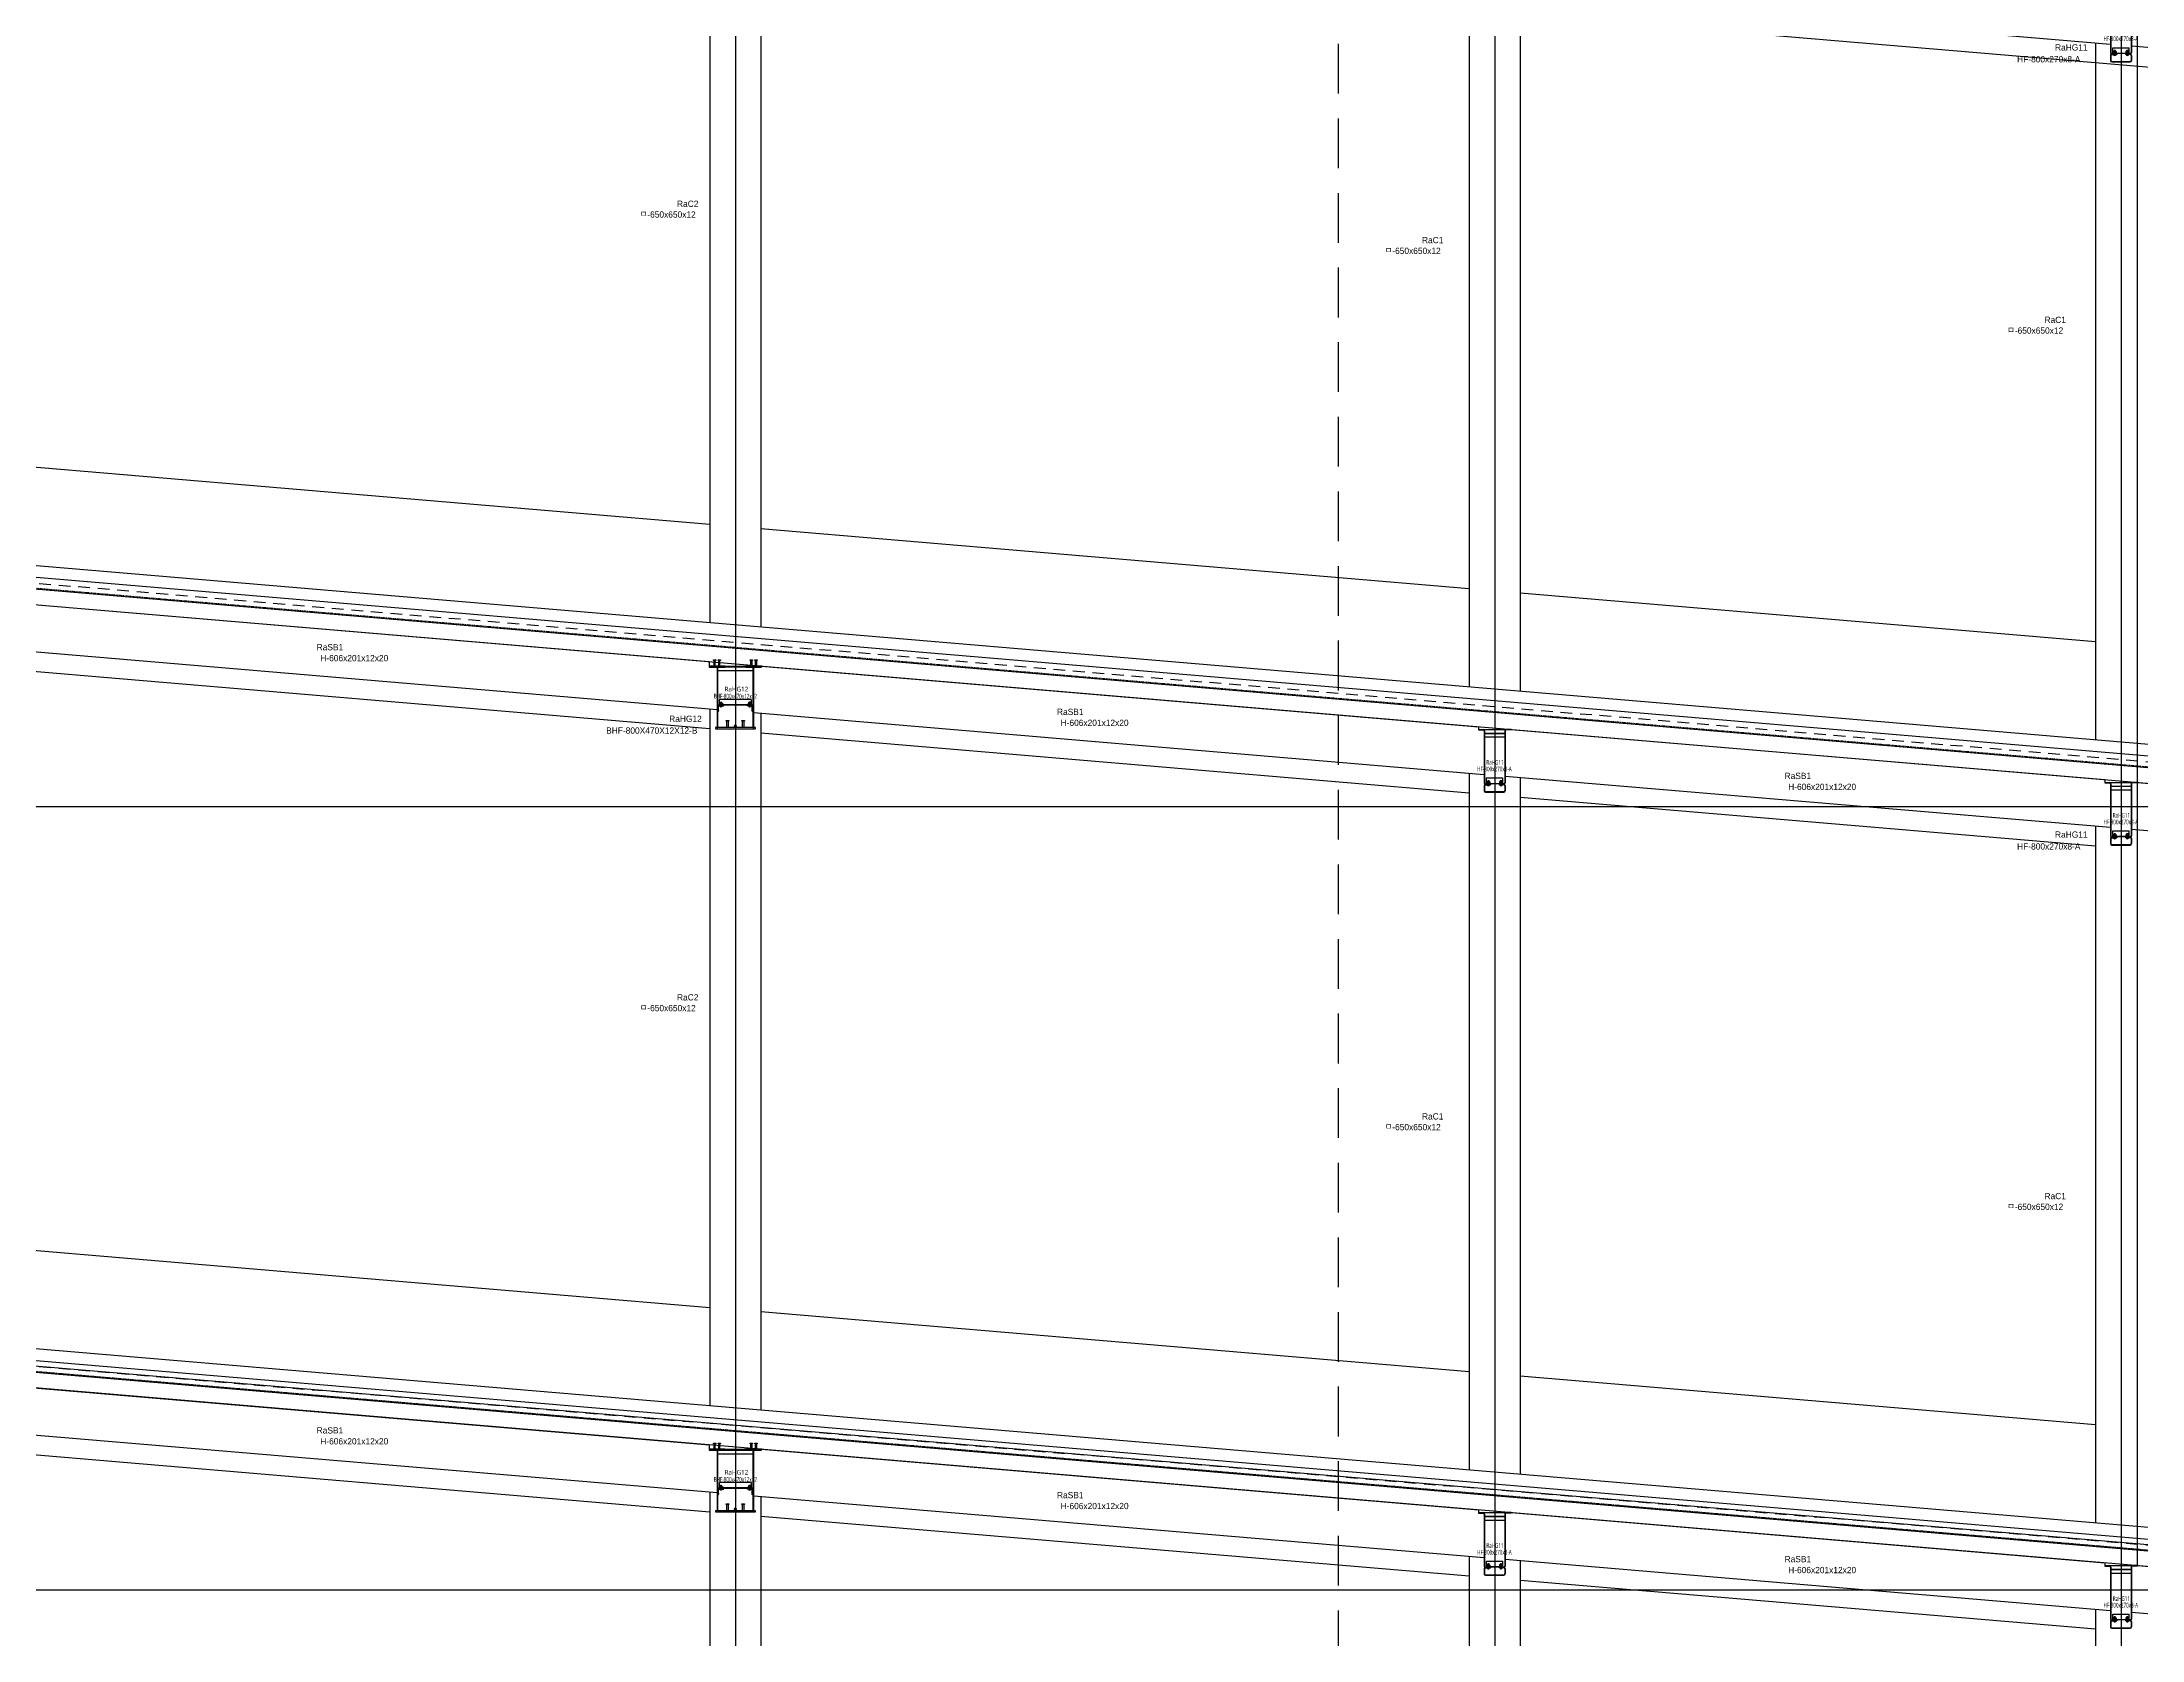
# Model space of a CAD drawing. Header units: millimetres. Extents: x 367092 to 767578, y 396038 to 811791.
# Drawn here: x 491659 to 518481, y 451909 to 472312 of the extents above; entities that cross this region are included whole.
import ezdxf
from ezdxf.enums import TextEntityAlignment as Align

# ---------------------------------------------------------------- set-up
doc = ezdxf.new("R2010")
doc.units = ezdxf.units.MM
doc.header["$LTSCALE"] = 100
doc.header["$MEASUREMENT"] = 0
doc.header["$PDSIZE"] = -10
for name, pattern in [('CENTER', [2, 1.25, -0.25, 0.25, -0.25]), ('DASHED', [0.75, 0.5, -0.25]), ('HID', [2.5, 1.5, -1]), ('HIDDEN', [9.525, 6.35, -3.175])]:
    doc.linetypes.add(name, pattern=pattern)
doc.layers.get('0').update_dxf_attribs({"linetype": 'CONTINUOUS'})
doc.layers.get('Defpoints').update_dxf_attribs({"color": 171, "linetype": 'CONTINUOUS'})
for name, color, linetype in [('BOLT', 8, 'CONTINUOUS'), ('cen', 14, 'CONTINUOUS'), ('CEN(ST)', 1, 'CENTER'), ('CON', 2, 'CONTINUOUS'), ('ELE-6', 8, 'CONTINUOUS'), ('ELE6', 8, 'CONTINUOUS'), ('ELE9', 9, 'CONTINUOUS'), ('FIN', 8, 'CONTINUOUS'), ('HF', 3, 'CONTINUOUS'), ('plate', 8, 'CONTINUOUS'), ('R', 3, 'CONTINUOUS'), ('SASAC 도면번호', 6, 'CONTINUOUS'), ('STUD', 6, 'CONTINUOUS'), ('SYM', 7, 'CONTINUOUS'), ('W', 7, 'CONTINUOUS'), ('wire-meshes', 1, 'CONTINUOUS')]:
    doc.layers.add(name, color=color, linetype=linetype)
doc.styles.add('CGS', font='cgse', dxfattribs={"bigfont": 'cgs'})
doc.styles.add('나눔바른고딕', font='NanumBarunGothic.ttf')

# ---------------------------------------------------------------- blocks, each defined once
blk = doc.blocks.new('*U325')
at = {"layer": 'BOLT'}
for p, q in [((-20, 0), (20, 0)), ((-20, 0), (-20, -4)), ((-17, 18), (17, 18)), ((20, 0), (20, -4)), ((-20, -4), (20, -4)), ((-18, -19), (-18, -6)), ((-14, -4), (14, -4)), ((-14, -20), (14, -20)), ((-10, -20), (-10, -31)), ((-10, -31), (-8, -33)), ((-10, -31), (10, -31)), ((-9, -19), (-9, -6)), ((-8, -33), (8, -33)), ((10, -31), (8, -33)), ((9, -19), (9, -6)), ((10, -20), (10, -31)), ((18, -19), (18, -6))]:
    blk.add_line(p, q, dxfattribs=at)
at = {"layer": 'BOLT', "linetype": 'HIDDEN'}
for p, q in [((-10, 18), (-10, 0)), ((10, 18), (10, 0))]:
    blk.add_line(p, q, dxfattribs=at)
at = {"layer": 'BOLT'}
for centre, radius, start, end in [((0, 13), 17.6, 15.5187, 164.4813), ((-14, -11), 6.71, 47.8966, 132.1034), ((-14, -14), 6.71, 227.8966, 312.1034), ((0, -29), 24.2, 68.2132, 111.7868), ((0, 4), 24.2, 248.2132, 291.7868), ((14, -11), 6.71, 47.8966, 132.1034), ((14, -14), 6.71, 227.8966, 312.1034)]:
    blk.add_arc(centre, radius, start, end, dxfattribs=at)
at = {"layer": 'cen'}
blk.add_line((0, 36), (0, -38), dxfattribs=at)
blk = doc.blocks.new('*U329')
at = {"layer": 'Defpoints'}
blk.add_point((0, 0), dxfattribs=at)
at = {"layer": 'HF'}
for p, q in [((-209, 0), (-147, 0)), ((-209, 0), (-209, -6)), ((209, 0), (147, 0)), ((209, 0), (209, -6)), ((-209, -6), (-147, -6)), ((-135, -18), (-135, -682)), ((-129, -18), (-129, -682)), ((129, -18), (129, -682)), ((135, -18), (135, -682)), ((209, -6), (147, -6)), ((-135, -718), (-135, -782)), ((-129, -718), (-129, -782)), ((-117, -694), (-55, -694)), ((-117, -700), (-55, -700)), ((-117, -706), (-55, -706)), ((-117, -794), (117, -794)), ((-117, -800), (117, -800)), ((-55, -694), (-55, -700)), ((-55, -700), (-55, -706)), ((117, -694), (55, -694)), ((55, -694), (55, -700)), ((117, -700), (55, -700)), ((55, -700), (55, -706)), ((117, -706), (55, -706)), ((129, -718), (129, -782)), ((135, -718), (135, -782))]:
    blk.add_line(p, q, dxfattribs=at)
for centre, radius, start, end in [((-147, -18), 18, 360, 450), ((147, -18), 18, 90, 180), ((-147, -18), 12, 360, 450), ((147, -18), 12, 90, 180), ((-117, -682), 18, 180, 270), ((-117, -718), 18, 90, 180), ((-117, -782), 18, 180, 270), ((-117, -682), 12, 180, 270), ((-117, -718), 12, 90, 180), ((-117, -782), 12, 180, 270), ((117, -682), 12, 270, 360), ((117, -682), 18, 270, 360), ((117, -718), 18, 0, 90), ((117, -718), 12, 0, 90), ((117, -782), 12, 270, 360), ((117, -782), 18, 270, 360)]:
    blk.add_arc(centre, radius, start, end, dxfattribs=at)
blk = doc.blocks.new('RaHG11-SEC')
at = {"layer": 'plate'}
for p, q in [((129, -50), (-129, -50)), ((129, -54), (-129, -54)), ((129, -100), (-129, -100)), ((-105, -694), (-105, -619)), ((-105, -619), (105, -619)), ((105, -694), (105, -619))]:
    blk.add_line(p, q, dxfattribs=at)
for points in [[(-105, -688), (105, -688)], [(105, -694), (-105, -694)]]:
    blk.add_lwpolyline(points, dxfattribs=at)
at = {"layer": 'BOLT', "rotation": 179.9999999999832}
for p in [(-80, -688), (80, -688)]:
    blk.add_blockref('*U325', p, dxfattribs=at)
at = {"layer": 'HF'}
blk.add_blockref('*U329', (0, 0), dxfattribs=at)
at = {"layer": 'Defpoints', "style": '나눔바른고딕', "width": 0.6}
for s, p in [('HF-800x270x8-A', (-4, -553)), ('RaHG11', (3, -468))]:
    blk.add_text(s, height=60, dxfattribs=at).set_placement(p, align=Align.BOTTOM_CENTER)
blk = doc.blocks.new('SB16')
at = {"layer": 'STUD'}
for p, q in [((-8, 0), (-8, 70)), ((8, 0), (8, 70))]:
    blk.add_line(p, q, dxfattribs=at)
blk.add_lwpolyline([(-15, 70), (-15, 80), (14, 80), (14, 70)], close=True, dxfattribs=at)
blk = doc.blocks.new('*U380')
for p, q in [((-135, 0), (-335, 0)), ((-335, 0), (-335, -12)), ((-135, -12), (-135, 0)), ((335, 0), (135, 0)), ((135, 0), (135, -12)), ((335, -12), (335, 0)), ((-335, -12), (-135, -12)), ((135, -12), (335, -12))]:
    blk.add_line(p, q)
at = {"linetype": 'ByBlock'}
for points in [[(-235, -785), (-223, -785), (-223, -12), (-235, -12)], [(223, -785), (235, -785), (235, -12), (223, -12)]]:
    blk.add_lwpolyline(points, close=True, dxfattribs=at)
blk.add_lwpolyline([(-255, -800), (255, -800), (255, -785), (-255, -785)], close=True)
at = {"layer": 'Defpoints'}
blk.add_point((0, 0), dxfattribs=at)
blk = doc.blocks.new('*U383')
at = {"layer": 'BOLT'}
for p, q in [((-20, 0), (20, 0)), ((-20, 0), (-20, -4)), ((-17, 15), (17, 15)), ((20, 0), (20, -4)), ((-20, -4), (20, -4)), ((-18, -19), (-18, -6)), ((-14, -4), (14, -4)), ((-14, -20), (14, -20)), ((-10, -20), (-10, -31)), ((-10, -31), (-8, -33)), ((-10, -31), (10, -31)), ((-9, -19), (-9, -6)), ((-8, -33), (8, -33)), ((10, -31), (8, -33)), ((9, -19), (9, -6)), ((10, -20), (10, -31)), ((18, -19), (18, -6))]:
    blk.add_line(p, q, dxfattribs=at)
at = {"layer": 'BOLT', "linetype": 'HIDDEN'}
for p, q in [((-10, 15), (-10, 0)), ((10, 15), (10, 0))]:
    blk.add_line(p, q, dxfattribs=at)
at = {"layer": 'BOLT'}
for centre, radius, start, end in [((0, 10), 17.6, 15.5187, 164.4813), ((-14, -11), 6.71, 47.8966, 132.1034), ((-14, -14), 6.71, 227.8966, 312.1034), ((0, -29), 24.2, 68.2132, 111.7868), ((0, 4), 24.2, 248.2132, 291.7868), ((14, -11), 6.71, 47.8966, 132.1034), ((14, -14), 6.71, 227.8966, 312.1034)]:
    blk.add_arc(centre, radius, start, end, dxfattribs=at)
at = {"layer": 'cen'}
blk.add_line((0, 33), (0, -38), dxfattribs=at)
blk = doc.blocks.new('W')
at = {"layer": 'W'}
h = blk.add_hatch(color=256, dxfattribs=at)
h.dxf.hatch_style = 1
edge = h.paths.add_edge_path()
edge.add_line((0, 0), (0, 7.5))
edge.add_arc((0, 0), 7.5, 90, 180)
edge.add_line((-7.5, 0), (0, 0))
blk.add_lwpolyline([(0, 0), (0, 7.5, 0.4142136), (-7.5, 0)], format="xyb", close=True, dxfattribs=at)
blk = doc.blocks.new('*U382')
at = {"layer": 'STUD', "color": 0, "linetype": 'ByBlock'}
for p, q in [((0, 11), (-80, 11)), ((0, -11), (-80, -11))]:
    blk.add_line(p, q, dxfattribs=at)
blk.add_lwpolyline([(-80, -17), (-90, -17), (-90, 17), (-80, 17)], close=True, dxfattribs=at)
blk = doc.blocks.new('R')
at = {"layer": 'R', "const_width": 15}
blk.add_lwpolyline([(-7.5, -15, 1), (7.5, -15, 1)], format="xyb", close=True, dxfattribs=at)
at = {"layer": 'R'}
blk.add_circle((0, -15), 15, dxfattribs=at)
blk = doc.blocks.new('*U381')
at = {"layer": 'plate'}
h = blk.add_hatch(color=256, dxfattribs=at)
h.dxf.hatch_style = 1
edge = h.paths.add_edge_path()
edge.add_line((-223, -575), (-223, -583))
edge.add_arc((-232, -567), 18.2, 300.2401, 362.539)
edge.add_arc((-225, -564), 10.7, 278.6843, 351.3157, ccw=False)
h = blk.add_hatch(color=256, dxfattribs=at)
h.dxf.hatch_style = 1
edge = h.paths.add_edge_path()
edge.add_line((223, -575), (223, -583))
edge.add_arc((232, -567), 18.2, 177.461, 239.7599, ccw=False)
edge.add_arc((225, -564), 10.7, 188.6843, 261.3157)
at = {"layer": 'Defpoints'}
for p in [(0, 0), (-235, -20), (235, -20), (0, -785), (0, -800)]:
    blk.add_point(p, dxfattribs=at)
at = {"layer": 'plate'}
for p, q in [((223, -12), (-223, -12)), ((223, -12), (-223, -12)), ((223, -12), (-223, -12)), ((223, -16), (-223, -16)), ((223, -16), (-223, -16)), ((223, -16), (-223, -16)), ((223, -62), (-223, -62)), ((223, -62), (-223, -62)), ((223, -62), (-223, -62)), ((203, -425), (-203, -425)), ((-203, -500), (-203, -425)), ((203, -494), (-203, -494)), ((203, -500), (-203, -500)), ((203, -425), (203, -500))]:
    blk.add_line(p, q, dxfattribs=at)
for points in [[(-205, -509), (-157, -509, 0.414214), (-148, -500), (-223, -500), (-223, -575, 0.414214), (-214, -566), (-214, -518, -0.414214)], [(205, -509), (157, -509, -0.414214), (148, -500), (223, -500), (223, -575, -0.414214), (214, -566), (214, -518, 0.414214)], [(-223, -575), (-223, -583, 0.278729), (-214, -566, -0.327968)], [(223, -575), (223, -583, -0.278729), (214, -566, 0.327968)]]:
    blk.add_lwpolyline(points, format="xyb", close=True, dxfattribs=at)
at = {"layer": 'BOLT', "xscale": -1, "rotation": 180}
blk.add_blockref('*U383', (-183, -494), dxfattribs=at)
at = {"layer": 'BOLT', "rotation": 180}
blk.add_blockref('*U383', (183, -494), dxfattribs=at)
at = {"layer": 'plate', "xscale": -1}
blk.add_blockref('W', (-223, -500), dxfattribs=at)
at = {"layer": 'plate'}
blk.add_blockref('W', (223, -500), dxfattribs=at)
at = {"layer": 'plate', "rotation": 270}
for p in [(-100, -785), (100, -785)]:
    blk.add_blockref('*U382', p, dxfattribs=at)
at = {"layer": 'plate', "xscale": -1.066666666666665, "yscale": 1.066666666666665, "zscale": 1.066666666666665, "rotation": 180}
blk.add_blockref('R', (0, -785), dxfattribs=at)
blk = doc.blocks.new('RaHG12-SEC')
blk.add_blockref('*U381', (0, 0))
at = {"layer": 'HF'}
blk.add_blockref('*U380', (0, 0), dxfattribs=at)
at = {"layer": 'STUD'}
for p in [(-265, 0), (-205, 0), (205, 0), (265, 0)]:
    blk.add_blockref('SB16', p, dxfattribs=at)
at = {"layer": 'Defpoints', "style": '나눔바른고딕'}
blk.add_text('RaHG12', height=60, dxfattribs=at).set_placement((13, -294), align=Align.MIDDLE_CENTER)
at = {"layer": 'Defpoints', "style": '나눔바른고딕', "width": 0.6}
blk.add_text('BHF-800x470x12x12', height=60, dxfattribs=at).set_placement((-1, -432), align=Align.BOTTOM_CENTER)

msp = doc.modelspace()

# ---------------------------------------------------------------- linework, layer by layer
at = {"layer": 'CEN(ST)', "ltscale": 10000}
for p, q in [((500515.2, 499911.1), (500515.2, 418443.5)), ((510213.8, 499911.1), (510213.8, 418443.5)), ((518213.8, 499911.1), (518213.8, 418443.5)), ((385174.2, 462551), (536557.9, 462551)), ((385174.2, 452551), (536557.9, 452551))]:
    msp.add_line(p, q, dxfattribs=at)
at = {"layer": 'CON', "ltscale": 1000}
for points in [[(392592.6, 472401), (407919.5, 472401), (526207.5, 462401), (533944.1, 462401)], [(491151.5, 465163.9), (500180.2, 464400.6), (500180.2, 464343.9), (500850.2, 464343.9), (510004.8, 463570), (510004.8, 463534.7), (510422.8, 463534.7), (518004.8, 462893.7), (518004.8, 462858.4), (518422.8, 462858.4), (526004.8, 462217.4), (526004.8, 462201), (533944.1, 462201)], [(392592.6, 462401), (407919.5, 462401), (526207.5, 452401), (533944.1, 452401)], [(491151.5, 455163.9), (500180.2, 454400.6), (500180.2, 454343.9), (500850.2, 454343.9), (510004.8, 453570), (510004.8, 453534.7), (510422.8, 453534.7), (518004.8, 452893.7), (518004.8, 452858.4), (518422.8, 452858.4), (526004.8, 452217.4), (526004.8, 452201), (533944.1, 452201)]]:
    msp.add_lwpolyline(points, dxfattribs=at)
at = {"layer": 'Defpoints', "ltscale": 1000}
msp.add_lwpolyline([(392592.6, 472201), (407911, 472201), (526199, 462201), (533944.1, 462201)], dxfattribs=at)
at = {"layer": 'Defpoints', "ltscale": 10000}
for points in [[(533944.1, 452476), (526210.6, 452476), (407922.6, 462476), (392592.6, 462476)], [(533944.1, 452401), (526207.5, 452401), (407919.5, 462401), (392592.6, 462401)], [(533944.1, 452201), (526199, 452201), (407911, 462201), (392592.6, 462201)]]:
    msp.add_lwpolyline(points, dxfattribs=at)
at = {"layer": 'ELE-6', "ltscale": 10000}
for p, q in [((510348.8, 472938.8), (518078.8, 472285.3)), ((517888.8, 472301.4), (517888.8, 463405.3)), ((518348.8, 472262.5), (526078.8, 471609)), ((491051.5, 464570.2), (500280.2, 463790)), ((500750.2, 463750.3), (510078.8, 462961.6)), ((510348.8, 462938.8), (518078.8, 462285.3)), ((517888.8, 462301.4), (517888.8, 453405.3)), ((518348.8, 462262.5), (526078.8, 461609)), ((491051.5, 454570.2), (500280.2, 453790)), ((500750.2, 453750.3), (510078.8, 452961.6)), ((510348.8, 452938.8), (518078.8, 452285.3)), ((517888.8, 452301.4), (517888.8, 443405.3)), ((518348.8, 452262.5), (526078.8, 451609))]:
    msp.add_line(p, q, dxfattribs=at)
for points in [[(500190.2, 473797.6), (500190.2, 464901.5)], [(500840.2, 473742.6), (500840.2, 464846.6)], [(509888.8, 472977.7), (509888.8, 464081.6)], [(510538.8, 472922.7), (510538.8, 464026.7)], [(500190.2, 463797.6), (500190.2, 454901.5)], [(500840.2, 463742.6), (500840.2, 454846.6)], [(509888.8, 462977.7), (509888.8, 454081.6)], [(510538.8, 462922.7), (510538.8, 454026.7)], [(500190.2, 453797.6), (500190.2, 444901.5)], [(500840.2, 453742.6), (500840.2, 444846.6)], [(509888.8, 452977.7), (509888.8, 444081.6)], [(510538.8, 452922.7), (510538.8, 444026.7)]]:
    msp.add_lwpolyline(points, dxfattribs=at)
at = {"layer": 'ELE6', "ltscale": 0.5}
for points in [[(491141.5, 466920.6), (500190.2, 466155.6)], [(500840.2, 466100.7), (509888.8, 465335.7)], [(510538.8, 465280.7), (517888.8, 464659.4)]]:
    msp.add_lwpolyline(points, dxfattribs=at)
at = {"layer": 'ELE9', "linetype": 'DASHED', "ltscale": 0.3}
for points in [[(392592.6, 472411), (407919.9, 472411), (526207.9, 462411), (533944.1, 462411)], [(392592.6, 462411), (407919.9, 462411), (526207.9, 452411), (533944.1, 452411)]]:
    msp.add_lwpolyline(points, dxfattribs=at)
at = {"layer": 'FIN', "ltscale": 0.5}
for points in [[(396875.8, 481351), (407875.2, 481351), (525888.8, 471374.2)], [(392592.6, 472701), (407932.1, 472701), (526220.1, 462701), (533944.1, 462701)], [(392592.6, 472551), (407925.8, 472551), (526213.8, 462551)], [(491141.5, 464311.7), (500190.2, 463546.7)], [(500840.2, 463491.8), (509888.8, 462726.8)], [(392592.6, 462701), (407932.1, 462701), (526220.1, 452701), (533944.1, 452701)], [(392592.6, 462551), (407925.8, 462551), (526213.8, 452551)], [(510538.8, 462671.8), (517888.8, 462050.5)], [(491141.5, 456921), (500190.2, 456156)], [(500840.2, 456101), (509888.8, 455336.1)], [(510538.8, 455281.1), (517888.8, 454659.7)], [(491141.5, 454311.7), (500190.2, 453546.7)], [(500840.2, 453491.8), (509888.8, 452726.8)], [(510538.8, 452671.8), (517888.8, 452050.5)]]:
    msp.add_lwpolyline(points, dxfattribs=at)
at = {"layer": 'SASAC 도면번호', "ltscale": 10000}
msp.add_line((518422.8, 452858.4), (518422.8, 488259), dxfattribs=at)
at = {"layer": 'SYM', "linetype": 'HIDDEN'}
msp.add_lwpolyline([(508213.8, 499911.1), (508213.8, 418443.5)], dxfattribs=at)
at = {"layer": 'wire-meshes', "linetype": 'HID'}
for points in [[(392592.6, 472476), (407922.6, 472476), (526213.8, 462475.7)], [(392592.6, 462476), (407922.6, 462476), (526213.8, 452475.7)]]:
    msp.add_lwpolyline(points, dxfattribs=at)

# ---------------------------------------------------------------- block references
at = {"layer": 'SASAC 도면번호', "ltscale": 10000}
for p in [(518213.8, 472858.4), (510213.8, 463534.7), (518213.8, 462858.4), (510213.8, 453534.7), (518213.8, 452858.4)]:
    msp.add_blockref('RaHG11-SEC', p, dxfattribs=at)
at = {"layer": 'SASAC 도면번호'}
for p in [(500515.2, 464343.9), (500515.2, 454343.9)]:
    msp.add_blockref('RaHG12-SEC', p, dxfattribs=at)

# ---------------------------------------------------------------- texts
at = {"layer": 'Defpoints', "style": 'CGS'}
for s, p in [('HF-800x270x8-A', (517290.1, 472027.9)), ('RaHG11', (517578, 472178.9)), ('RaC2', (499906.3, 470182.7)), ('ㅁ-650x650x12', (499651.5, 470045.4)), ('ㅁ-650x650x12', (509166.6, 469581.5)), ('RaC1', (509421.4, 469718.8)), ('ㅁ-650x650x12', (517117.6, 468563.9)), ('RaC1', (517372.4, 468701.2)), ('RaSB1', (495336.6, 464521.6)), ('H-606x201x12x20', (495647.3, 464381.6)), ('RaSB1', (504792.4, 463695.4)), ('BHF-800X470X12X12-B', (499447.4, 463456.7)), ('RaHG12', (499877.3, 463606.7)), ('H-606x201x12x20', (505103.1, 463555.4)), ('RaSB1', (514085.1, 462878.1)), ('H-606x201x12x20', (514395.8, 462738.1)), ('RaHG11', (517578, 462128.2)), ('HF-800x270x8-A', (517290.1, 461977.2)), ('ㅁ-650x650x12', (499651.5, 459913.1)), ('RaC2', (499906.3, 460050.4)), ('ㅁ-650x650x12', (509166.6, 458393.2)), ('RaC1', (509421.4, 458530.5)), ('RaC1', (517372.4, 457512.9)), ('ㅁ-650x650x12', (517117.6, 457375.6)), ('RaSB1', (495336.6, 454521.6)), ('H-606x201x12x20', (495647.3, 454381.6)), ('RaSB1', (504792.4, 453695.4)), ('H-606x201x12x20', (505103.1, 453555.4)), ('RaSB1', (514085.1, 452878.1)), ('H-606x201x12x20', (514395.8, 452738.1))]:
    msp.add_text(s, height=80, dxfattribs=at).set_placement(p, align=Align.BOTTOM_CENTER)

doc.saveas('drawing.dxf')
